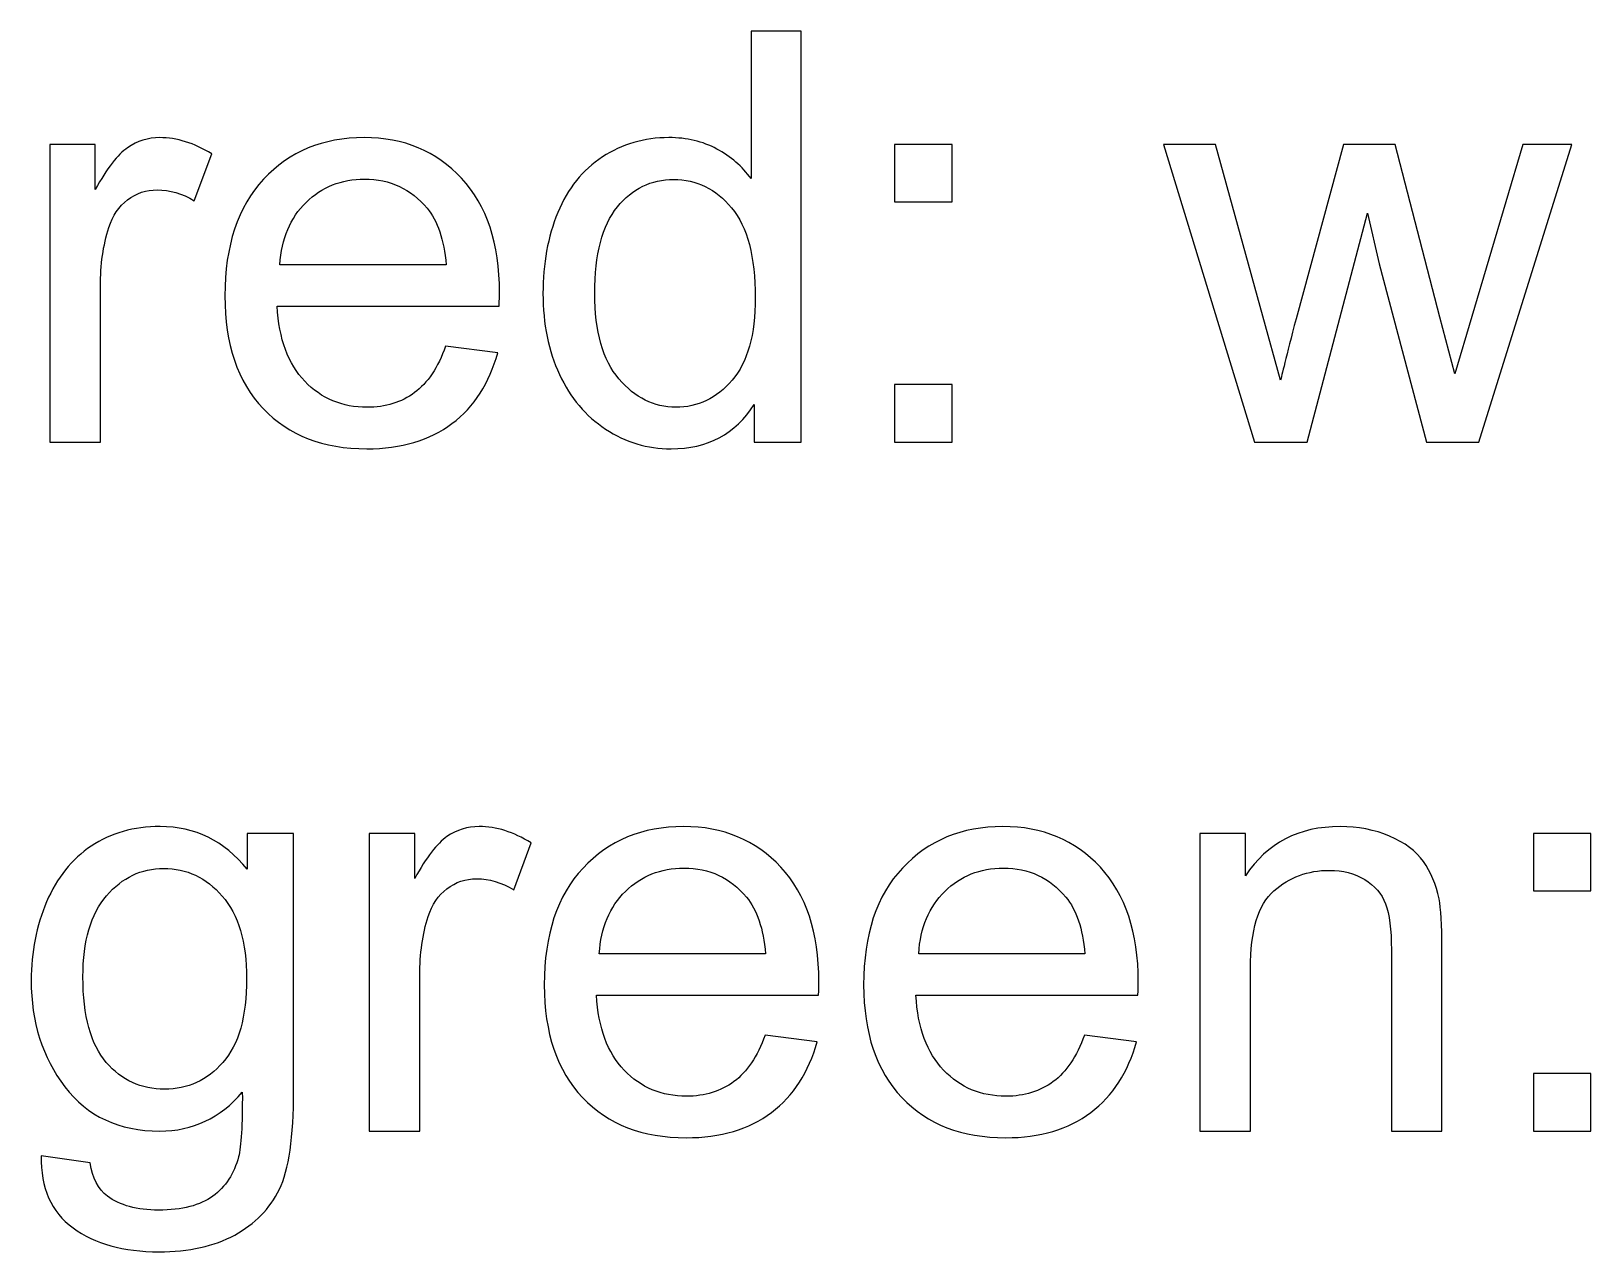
# Model space of a CAD drawing. Header units: centimetres. Extents: x -233 to -82, y 123 to 153.
# Drawn here: x -170.604 to -169.646, y 142.669 to 143.419 of the extents above; entities that cross this region are included whole.
import ezdxf

# ---------------------------------------------------------------- set-up
doc = ezdxf.new("R2010")
doc.units = ezdxf.units.CM
doc.header["$MEASUREMENT"] = 0
doc.layers.add('layer 1', color=7, linetype='Continuous')

msp = doc.modelspace()

# ---------------------------------------------------------------- linework, layer by layer
at = {"layer": 'layer 1'}
for points, knots in [([(-170.1602, 143.16694), (-170.1602, 143.16694), (-170.1602, 143.19004), (-170.1602, 143.19004), (-170.1602, 143.19004), (-170.1718, 143.17194), (-170.1888, 143.16284), (-170.2113, 143.16284), (-170.2113, 143.16284), (-170.2259, 143.16284), (-170.2393, 143.16684), (-170.2515, 143.17494), (-170.2515, 143.17494), (-170.2638, 143.18294), (-170.2732, 143.19414), (-170.2799, 143.20854), (-170.2799, 143.20854), (-170.2866, 143.22294), (-170.29, 143.23954), (-170.29, 143.25824), (-170.29, 143.25824), (-170.29, 143.27654), (-170.287, 143.29304), (-170.2809, 143.30794), (-170.2809, 143.30794), (-170.2748, 143.32284), (-170.2657, 143.33424), (-170.2535, 143.34214), (-170.2535, 143.34214), (-170.2414, 143.35004), (-170.2278, 143.35404), (-170.2127, 143.35404), (-170.2127, 143.35404), (-170.2017, 143.35404), (-170.1919, 143.35174), (-170.1832, 143.34704), (-170.1832, 143.34704), (-170.1746, 143.34234), (-170.1676, 143.33634), (-170.1622, 143.32884), (-170.1622, 143.32884), (-170.1622, 143.32884), (-170.1622, 143.41944), (-170.1622, 143.41944), (-170.1622, 143.41944), (-170.1622, 143.41944), (-170.1314, 143.41944), (-170.1314, 143.41944), (-170.1314, 143.41944), (-170.1314, 143.41944), (-170.1314, 143.16694), (-170.1314, 143.16694), (-170.1314, 143.16694), (-170.1314, 143.16694), (-170.1602, 143.16694), (-170.1602, 143.16694)], [0, 0, 0, 0, 0.066667, 0.066667, 0.066667, 0.066667, 0.133333, 0.133333, 0.133333, 0.133333, 0.2, 0.2, 0.2, 0.2, 0.266667, 0.266667, 0.266667, 0.266667, 0.333333, 0.333333, 0.333333, 0.333333, 0.4, 0.4, 0.4, 0.4, 0.466667, 0.466667, 0.466667, 0.466667, 0.533333, 0.533333, 0.533333, 0.533333, 0.6, 0.6, 0.6, 0.6, 0.666667, 0.666667, 0.666667, 0.666667, 0.733333, 0.733333, 0.733333, 0.733333, 0.8, 0.8, 0.8, 0.8, 0.866667, 0.866667, 0.866667, 0.866667, 1, 1, 1, 1]), ([(-170.5929, 143.16694), (-170.5929, 143.16694), (-170.5929, 143.34984), (-170.5929, 143.34984), (-170.5929, 143.34984), (-170.5929, 143.34984), (-170.565, 143.34984), (-170.565, 143.34984), (-170.565, 143.34984), (-170.565, 143.34984), (-170.565, 143.32214), (-170.565, 143.32214), (-170.565, 143.32214), (-170.5579, 143.33514), (-170.5513, 143.34374), (-170.5452, 143.34784), (-170.5452, 143.34784), (-170.5392, 143.35194), (-170.5326, 143.35404), (-170.5254, 143.35404), (-170.5254, 143.35404), (-170.5149, 143.35404), (-170.5043, 143.35074), (-170.4935, 143.34404), (-170.4935, 143.34404), (-170.4935, 143.34404), (-170.5042, 143.31524), (-170.5042, 143.31524), (-170.5042, 143.31524), (-170.5117, 143.31974), (-170.5193, 143.32194), (-170.5269, 143.32194), (-170.5269, 143.32194), (-170.5337, 143.32194), (-170.5398, 143.31994), (-170.5452, 143.31584), (-170.5452, 143.31584), (-170.5506, 143.31174), (-170.5544, 143.30614), (-170.5567, 143.29884), (-170.5567, 143.29884), (-170.5602, 143.28784), (-170.5619, 143.27584), (-170.5619, 143.26274), (-170.5619, 143.26274), (-170.5619, 143.26274), (-170.5619, 143.16694), (-170.5619, 143.16694), (-170.5619, 143.16694), (-170.5619, 143.16694), (-170.5929, 143.16694), (-170.5929, 143.16694)], [0, 0, 0, 0, 0.071429, 0.071429, 0.071429, 0.071429, 0.142857, 0.142857, 0.142857, 0.142857, 0.214286, 0.214286, 0.214286, 0.214286, 0.285714, 0.285714, 0.285714, 0.285714, 0.357143, 0.357143, 0.357143, 0.357143, 0.428571, 0.428571, 0.428571, 0.428571, 0.5, 0.5, 0.5, 0.5, 0.571429, 0.571429, 0.571429, 0.571429, 0.642857, 0.642857, 0.642857, 0.642857, 0.714286, 0.714286, 0.714286, 0.714286, 0.785714, 0.785714, 0.785714, 0.785714, 0.857143, 0.857143, 0.857143, 0.857143, 1, 1, 1, 1]), ([(-170.3498, 143.22584), (-170.3498, 143.22584), (-170.3178, 143.22184), (-170.3178, 143.22184), (-170.3178, 143.22184), (-170.3229, 143.20314), (-170.3322, 143.18864), (-170.3459, 143.17834), (-170.3459, 143.17834), (-170.3596, 143.16804), (-170.377, 143.16284), (-170.3982, 143.16284), (-170.3982, 143.16284), (-170.425, 143.16284), (-170.4462, 143.17104), (-170.4619, 143.18754), (-170.4619, 143.18754), (-170.4776, 143.20404), (-170.4854, 143.22714), (-170.4854, 143.25684), (-170.4854, 143.25684), (-170.4854, 143.28764), (-170.4775, 143.31154), (-170.4616, 143.32854), (-170.4616, 143.32854), (-170.4457, 143.34554), (-170.4252, 143.35404), (-170.3999, 143.35404), (-170.3999, 143.35404), (-170.3755, 143.35404), (-170.3555, 143.34574), (-170.34, 143.32904), (-170.34, 143.32904), (-170.3245, 143.31234), (-170.3167, 143.28894), (-170.3167, 143.25874), (-170.3167, 143.25874), (-170.3167, 143.25694), (-170.3168, 143.25414), (-170.3169, 143.25044), (-170.3169, 143.25044), (-170.3169, 143.25044), (-170.4533, 143.25044), (-170.4533, 143.25044), (-170.4533, 143.25044), (-170.4522, 143.23034), (-170.4465, 143.21504), (-170.4363, 143.20434), (-170.4363, 143.20434), (-170.4261, 143.19364), (-170.4133, 143.18834), (-170.398, 143.18834), (-170.398, 143.18834), (-170.3867, 143.18834), (-170.377, 143.19134), (-170.3689, 143.19734), (-170.3689, 143.19734), (-170.3609, 143.20324), (-170.3545, 143.21274), (-170.3498, 143.22584)], [0, 0, 0, 0, 0.0625, 0.0625, 0.0625, 0.0625, 0.125, 0.125, 0.125, 0.125, 0.1875, 0.1875, 0.1875, 0.1875, 0.25, 0.25, 0.25, 0.25, 0.3125, 0.3125, 0.3125, 0.3125, 0.375, 0.375, 0.375, 0.375, 0.4375, 0.4375, 0.4375, 0.4375, 0.5, 0.5, 0.5, 0.5, 0.5625, 0.5625, 0.5625, 0.5625, 0.625, 0.625, 0.625, 0.625, 0.6875, 0.6875, 0.6875, 0.6875, 0.75, 0.75, 0.75, 0.75, 0.8125, 0.8125, 0.8125, 0.8125, 0.875, 0.875, 0.875, 0.875, 1, 1, 1, 1]), ([(-170.074, 143.31454), (-170.074, 143.31454), (-170.074, 143.34984), (-170.074, 143.34984), (-170.074, 143.34984), (-170.074, 143.34984), (-170.0387, 143.34984), (-170.0387, 143.34984), (-170.0387, 143.34984), (-170.0387, 143.34984), (-170.0387, 143.31454), (-170.0387, 143.31454), (-170.0387, 143.31454), (-170.0387, 143.31454), (-170.074, 143.31454), (-170.074, 143.31454)], [0, 0, 0, 0, 0.2, 0.2, 0.2, 0.2, 0.4, 0.4, 0.4, 0.4, 0.6, 0.6, 0.6, 0.6, 1, 1, 1, 1]), ([(-169.8529, 143.16694), (-169.8529, 143.16694), (-169.9089, 143.34984), (-169.9089, 143.34984), (-169.9089, 143.34984), (-169.9089, 143.34984), (-169.8768, 143.34984), (-169.8768, 143.34984), (-169.8768, 143.34984), (-169.8768, 143.34984), (-169.8477, 143.24424), (-169.8477, 143.24424), (-169.8477, 143.24424), (-169.8477, 143.24424), (-169.8369, 143.20504), (-169.8369, 143.20504), (-169.8369, 143.20504), (-169.8364, 143.20694), (-169.8333, 143.21954), (-169.8274, 143.24274), (-169.8274, 143.24274), (-169.8274, 143.24274), (-169.7983, 143.34984), (-169.7983, 143.34984), (-169.7983, 143.34984), (-169.7983, 143.34984), (-169.7664, 143.34984), (-169.7664, 143.34984), (-169.7664, 143.34984), (-169.7664, 143.34984), (-169.739, 143.24374), (-169.739, 143.24374), (-169.739, 143.24374), (-169.739, 143.24374), (-169.7299, 143.20884), (-169.7299, 143.20884), (-169.7299, 143.20884), (-169.7299, 143.20884), (-169.7194, 143.24414), (-169.7194, 143.24414), (-169.7194, 143.24414), (-169.7194, 143.24414), (-169.688, 143.34984), (-169.688, 143.34984), (-169.688, 143.34984), (-169.688, 143.34984), (-169.6579, 143.34984), (-169.6579, 143.34984), (-169.6579, 143.34984), (-169.6579, 143.34984), (-169.7151, 143.16694), (-169.7151, 143.16694), (-169.7151, 143.16694), (-169.7151, 143.16694), (-169.7473, 143.16694), (-169.7473, 143.16694), (-169.7473, 143.16694), (-169.7473, 143.16694), (-169.7764, 143.27654), (-169.7764, 143.27654), (-169.7764, 143.27654), (-169.7764, 143.27654), (-169.7835, 143.30764), (-169.7835, 143.30764), (-169.7835, 143.30764), (-169.7835, 143.30764), (-169.8205, 143.16694), (-169.8205, 143.16694), (-169.8205, 143.16694), (-169.8205, 143.16694), (-169.8529, 143.16694), (-169.8529, 143.16694)], [0, 0, 0, 0, 0.052632, 0.052632, 0.052632, 0.052632, 0.105263, 0.105263, 0.105263, 0.105263, 0.157895, 0.157895, 0.157895, 0.157895, 0.210526, 0.210526, 0.210526, 0.210526, 0.263158, 0.263158, 0.263158, 0.263158, 0.315789, 0.315789, 0.315789, 0.315789, 0.368421, 0.368421, 0.368421, 0.368421, 0.421053, 0.421053, 0.421053, 0.421053, 0.473684, 0.473684, 0.473684, 0.473684, 0.526316, 0.526316, 0.526316, 0.526316, 0.578947, 0.578947, 0.578947, 0.578947, 0.631579, 0.631579, 0.631579, 0.631579, 0.684211, 0.684211, 0.684211, 0.684211, 0.736842, 0.736842, 0.736842, 0.736842, 0.789474, 0.789474, 0.789474, 0.789474, 0.842105, 0.842105, 0.842105, 0.842105, 0.894737, 0.894737, 0.894737, 0.894737, 1, 1, 1, 1]), ([(-170.4516, 143.27594), (-170.4516, 143.27594), (-170.3495, 143.27594), (-170.3495, 143.27594), (-170.3495, 143.27594), (-170.3508, 143.29134), (-170.3547, 143.30294), (-170.3612, 143.31064), (-170.3612, 143.31064), (-170.3711, 143.32254), (-170.3839, 143.32854), (-170.3996, 143.32854), (-170.3996, 143.32854), (-170.4139, 143.32854), (-170.4258, 143.32374), (-170.4355, 143.31424), (-170.4355, 143.31424), (-170.4452, 143.30474), (-170.4506, 143.29194), (-170.4516, 143.27594)], [0, 0, 0, 0, 0.166667, 0.166667, 0.166667, 0.166667, 0.333333, 0.333333, 0.333333, 0.333333, 0.5, 0.5, 0.5, 0.5, 0.666667, 0.666667, 0.666667, 0.666667, 1, 1, 1, 1]), ([(-170.2582, 143.25824), (-170.2582, 143.23484), (-170.2532, 143.21734), (-170.2433, 143.20574), (-170.2433, 143.20574), (-170.2334, 143.19414), (-170.2218, 143.18834), (-170.2084, 143.18834), (-170.2084, 143.18834), (-170.1949, 143.18834), (-170.1833, 143.19384), (-170.1738, 143.20494), (-170.1738, 143.20494), (-170.1643, 143.21604), (-170.1596, 143.23294), (-170.1596, 143.25564), (-170.1596, 143.25564), (-170.1596, 143.28074), (-170.1644, 143.29914), (-170.1741, 143.31084), (-170.1741, 143.31084), (-170.1838, 143.32254), (-170.1957, 143.32834), (-170.2098, 143.32834), (-170.2098, 143.32834), (-170.2235, 143.32834), (-170.235, 143.32274), (-170.2443, 143.31144), (-170.2443, 143.31144), (-170.2536, 143.30014), (-170.2582, 143.28244), (-170.2582, 143.25824)], [0, 0, 0, 0, 0.111111, 0.111111, 0.111111, 0.111111, 0.222222, 0.222222, 0.222222, 0.222222, 0.333333, 0.333333, 0.333333, 0.333333, 0.444444, 0.444444, 0.444444, 0.444444, 0.555556, 0.555556, 0.555556, 0.555556, 0.666667, 0.666667, 0.666667, 0.666667, 0.777778, 0.777778, 0.777778, 0.777778, 1, 1, 1, 1]), ([(-170.074, 143.16694), (-170.074, 143.16694), (-170.074, 143.20224), (-170.074, 143.20224), (-170.074, 143.20224), (-170.074, 143.20224), (-170.0387, 143.20224), (-170.0387, 143.20224), (-170.0387, 143.20224), (-170.0387, 143.20224), (-170.0387, 143.16694), (-170.0387, 143.16694), (-170.0387, 143.16694), (-170.0387, 143.16694), (-170.074, 143.16694), (-170.074, 143.16694)], [0, 0, 0, 0, 0.2, 0.2, 0.2, 0.2, 0.4, 0.4, 0.4, 0.4, 0.6, 0.6, 0.6, 0.6, 1, 1, 1, 1]), ([(-170.5982, 142.72841), (-170.5982, 142.72841), (-170.5681, 142.72401), (-170.5681, 142.72401), (-170.5681, 142.72401), (-170.5668, 142.71471), (-170.5633, 142.70791), (-170.5576, 142.70361), (-170.5576, 142.70361), (-170.5499, 142.69791), (-170.5394, 142.69501), (-170.5261, 142.69501), (-170.5261, 142.69501), (-170.5117, 142.69501), (-170.5006, 142.69791), (-170.4928, 142.70361), (-170.4928, 142.70361), (-170.485, 142.70931), (-170.4797, 142.71741), (-170.477, 142.72781), (-170.477, 142.72781), (-170.4754, 142.73411), (-170.4746, 142.74731), (-170.4747, 142.76751), (-170.4747, 142.76751), (-170.4882, 142.75161), (-170.5051, 142.74361), (-170.5254, 142.74361), (-170.5254, 142.74361), (-170.5505, 142.74361), (-170.57, 142.75271), (-170.5837, 142.77081), (-170.5837, 142.77081), (-170.5975, 142.78891), (-170.6044, 142.81071), (-170.6044, 142.83611), (-170.6044, 142.83611), (-170.6044, 142.85361), (-170.6012, 142.86971), (-170.5949, 142.88451), (-170.5949, 142.88451), (-170.5886, 142.89921), (-170.5795, 142.91061), (-170.5675, 142.91871), (-170.5675, 142.91871), (-170.5555, 142.92671), (-170.5414, 142.93071), (-170.5252, 142.93071), (-170.5252, 142.93071), (-170.5036, 142.93071), (-170.4858, 142.92201), (-170.4718, 142.90451), (-170.4718, 142.90451), (-170.4718, 142.90451), (-170.4718, 142.92651), (-170.4718, 142.92651), (-170.4718, 142.92651), (-170.4718, 142.92651), (-170.4432, 142.92651), (-170.4432, 142.92651), (-170.4432, 142.92651), (-170.4432, 142.92651), (-170.4432, 142.76841), (-170.4432, 142.76841), (-170.4432, 142.76841), (-170.4432, 142.73991), (-170.4461, 142.71971), (-170.4519, 142.70781), (-170.4519, 142.70781), (-170.4577, 142.69591), (-170.4669, 142.68661), (-170.4794, 142.67971), (-170.4794, 142.67971), (-170.492, 142.67281), (-170.5075, 142.66941), (-170.5259, 142.66941), (-170.5259, 142.66941), (-170.5477, 142.66941), (-170.5653, 142.67431), (-170.5787, 142.68411), (-170.5787, 142.68411), (-170.5922, 142.69391), (-170.5987, 142.70871), (-170.5982, 142.72841)], [0, 0, 0, 0, 0.045455, 0.045455, 0.045455, 0.045455, 0.090909, 0.090909, 0.090909, 0.090909, 0.136364, 0.136364, 0.136364, 0.136364, 0.181818, 0.181818, 0.181818, 0.181818, 0.227273, 0.227273, 0.227273, 0.227273, 0.272727, 0.272727, 0.272727, 0.272727, 0.318182, 0.318182, 0.318182, 0.318182, 0.363636, 0.363636, 0.363636, 0.363636, 0.409091, 0.409091, 0.409091, 0.409091, 0.454545, 0.454545, 0.454545, 0.454545, 0.5, 0.5, 0.5, 0.5, 0.545455, 0.545455, 0.545455, 0.545455, 0.590909, 0.590909, 0.590909, 0.590909, 0.636364, 0.636364, 0.636364, 0.636364, 0.681818, 0.681818, 0.681818, 0.681818, 0.727273, 0.727273, 0.727273, 0.727273, 0.772727, 0.772727, 0.772727, 0.772727, 0.818182, 0.818182, 0.818182, 0.818182, 0.863636, 0.863636, 0.863636, 0.863636, 0.909091, 0.909091, 0.909091, 0.909091, 1, 1, 1, 1]), ([(-170.3967, 142.74361), (-170.3967, 142.74361), (-170.3967, 142.92651), (-170.3967, 142.92651), (-170.3967, 142.92651), (-170.3967, 142.92651), (-170.3688, 142.92651), (-170.3688, 142.92651), (-170.3688, 142.92651), (-170.3688, 142.92651), (-170.3688, 142.89881), (-170.3688, 142.89881), (-170.3688, 142.89881), (-170.3617, 142.91181), (-170.3551, 142.92041), (-170.349, 142.92451), (-170.349, 142.92451), (-170.343, 142.92861), (-170.3364, 142.93071), (-170.3292, 142.93071), (-170.3292, 142.93071), (-170.3187, 142.93071), (-170.3081, 142.92741), (-170.2973, 142.92071), (-170.2973, 142.92071), (-170.2973, 142.92071), (-170.308, 142.89191), (-170.308, 142.89191), (-170.308, 142.89191), (-170.3155, 142.89641), (-170.3231, 142.89861), (-170.3307, 142.89861), (-170.3307, 142.89861), (-170.3375, 142.89861), (-170.3436, 142.89661), (-170.349, 142.89251), (-170.349, 142.89251), (-170.3544, 142.88841), (-170.3582, 142.88281), (-170.3605, 142.87551), (-170.3605, 142.87551), (-170.364, 142.86451), (-170.3657, 142.85251), (-170.3657, 142.83941), (-170.3657, 142.83941), (-170.3657, 142.83941), (-170.3657, 142.74361), (-170.3657, 142.74361), (-170.3657, 142.74361), (-170.3657, 142.74361), (-170.3967, 142.74361), (-170.3967, 142.74361)], [0, 0, 0, 0, 0.071429, 0.071429, 0.071429, 0.071429, 0.142857, 0.142857, 0.142857, 0.142857, 0.214286, 0.214286, 0.214286, 0.214286, 0.285714, 0.285714, 0.285714, 0.285714, 0.357143, 0.357143, 0.357143, 0.357143, 0.428571, 0.428571, 0.428571, 0.428571, 0.5, 0.5, 0.5, 0.5, 0.571429, 0.571429, 0.571429, 0.571429, 0.642857, 0.642857, 0.642857, 0.642857, 0.714286, 0.714286, 0.714286, 0.714286, 0.785714, 0.785714, 0.785714, 0.785714, 0.857143, 0.857143, 0.857143, 0.857143, 1, 1, 1, 1]), ([(-170.1536, 142.80251), (-170.1536, 142.80251), (-170.1216, 142.79851), (-170.1216, 142.79851), (-170.1216, 142.79851), (-170.1267, 142.77981), (-170.136, 142.76531), (-170.1497, 142.75501), (-170.1497, 142.75501), (-170.1634, 142.74471), (-170.1808, 142.73951), (-170.202, 142.73951), (-170.202, 142.73951), (-170.2288, 142.73951), (-170.25, 142.74771), (-170.2657, 142.76421), (-170.2657, 142.76421), (-170.2814, 142.78071), (-170.2892, 142.80381), (-170.2892, 142.83351), (-170.2892, 142.83351), (-170.2892, 142.86431), (-170.2813, 142.88821), (-170.2654, 142.90521), (-170.2654, 142.90521), (-170.2495, 142.92221), (-170.229, 142.93071), (-170.2037, 142.93071), (-170.2037, 142.93071), (-170.1793, 142.93071), (-170.1593, 142.92241), (-170.1438, 142.90571), (-170.1438, 142.90571), (-170.1283, 142.88901), (-170.1205, 142.86561), (-170.1205, 142.83541), (-170.1205, 142.83541), (-170.1205, 142.83361), (-170.1206, 142.83081), (-170.1207, 142.82711), (-170.1207, 142.82711), (-170.1207, 142.82711), (-170.2571, 142.82711), (-170.2571, 142.82711), (-170.2571, 142.82711), (-170.256, 142.80701), (-170.2503, 142.79171), (-170.2401, 142.78101), (-170.2401, 142.78101), (-170.2299, 142.77031), (-170.2171, 142.76501), (-170.2018, 142.76501), (-170.2018, 142.76501), (-170.1905, 142.76501), (-170.1808, 142.76801), (-170.1727, 142.77401), (-170.1727, 142.77401), (-170.1647, 142.77991), (-170.1583, 142.78941), (-170.1536, 142.80251)], [0, 0, 0, 0, 0.0625, 0.0625, 0.0625, 0.0625, 0.125, 0.125, 0.125, 0.125, 0.1875, 0.1875, 0.1875, 0.1875, 0.25, 0.25, 0.25, 0.25, 0.3125, 0.3125, 0.3125, 0.3125, 0.375, 0.375, 0.375, 0.375, 0.4375, 0.4375, 0.4375, 0.4375, 0.5, 0.5, 0.5, 0.5, 0.5625, 0.5625, 0.5625, 0.5625, 0.625, 0.625, 0.625, 0.625, 0.6875, 0.6875, 0.6875, 0.6875, 0.75, 0.75, 0.75, 0.75, 0.8125, 0.8125, 0.8125, 0.8125, 0.875, 0.875, 0.875, 0.875, 1, 1, 1, 1]), ([(-169.9574, 142.80251), (-169.9574, 142.80251), (-169.9254, 142.79851), (-169.9254, 142.79851), (-169.9254, 142.79851), (-169.9305, 142.77981), (-169.9398, 142.76531), (-169.9535, 142.75501), (-169.9535, 142.75501), (-169.9672, 142.74471), (-169.9846, 142.73951), (-170.0058, 142.73951), (-170.0058, 142.73951), (-170.0326, 142.73951), (-170.0538, 142.74771), (-170.0695, 142.76421), (-170.0695, 142.76421), (-170.0852, 142.78071), (-170.093, 142.80381), (-170.093, 142.83351), (-170.093, 142.83351), (-170.093, 142.86431), (-170.0851, 142.88821), (-170.0692, 142.90521), (-170.0692, 142.90521), (-170.0533, 142.92221), (-170.0328, 142.93071), (-170.0075, 142.93071), (-170.0075, 142.93071), (-169.9831, 142.93071), (-169.9631, 142.92241), (-169.9476, 142.90571), (-169.9476, 142.90571), (-169.9321, 142.88901), (-169.9243, 142.86561), (-169.9243, 142.83541), (-169.9243, 142.83541), (-169.9243, 142.83361), (-169.9244, 142.83081), (-169.9245, 142.82711), (-169.9245, 142.82711), (-169.9245, 142.82711), (-170.0609, 142.82711), (-170.0609, 142.82711), (-170.0609, 142.82711), (-170.0598, 142.80701), (-170.0541, 142.79171), (-170.0439, 142.78101), (-170.0439, 142.78101), (-170.0337, 142.77031), (-170.0209, 142.76501), (-170.0056, 142.76501), (-170.0056, 142.76501), (-169.9943, 142.76501), (-169.9846, 142.76801), (-169.9765, 142.77401), (-169.9765, 142.77401), (-169.9685, 142.77991), (-169.9621, 142.78941), (-169.9574, 142.80251)], [0, 0, 0, 0, 0.0625, 0.0625, 0.0625, 0.0625, 0.125, 0.125, 0.125, 0.125, 0.1875, 0.1875, 0.1875, 0.1875, 0.25, 0.25, 0.25, 0.25, 0.3125, 0.3125, 0.3125, 0.3125, 0.375, 0.375, 0.375, 0.375, 0.4375, 0.4375, 0.4375, 0.4375, 0.5, 0.5, 0.5, 0.5, 0.5625, 0.5625, 0.5625, 0.5625, 0.625, 0.625, 0.625, 0.625, 0.6875, 0.6875, 0.6875, 0.6875, 0.75, 0.75, 0.75, 0.75, 0.8125, 0.8125, 0.8125, 0.8125, 0.875, 0.875, 0.875, 0.875, 1, 1, 1, 1]), ([(-169.8864, 142.74361), (-169.8864, 142.74361), (-169.8864, 142.92651), (-169.8864, 142.92651), (-169.8864, 142.92651), (-169.8864, 142.92651), (-169.8585, 142.92651), (-169.8585, 142.92651), (-169.8585, 142.92651), (-169.8585, 142.92651), (-169.8585, 142.90051), (-169.8585, 142.90051), (-169.8585, 142.90051), (-169.8451, 142.92061), (-169.8257, 142.93071), (-169.8003, 142.93071), (-169.8003, 142.93071), (-169.7893, 142.93071), (-169.7792, 142.92871), (-169.7699, 142.92481), (-169.7699, 142.92481), (-169.7606, 142.92081), (-169.7537, 142.91561), (-169.7491, 142.90921), (-169.7491, 142.90921), (-169.7446, 142.90271), (-169.7414, 142.89511), (-169.7395, 142.88621), (-169.7395, 142.88621), (-169.7384, 142.88051), (-169.7378, 142.87041), (-169.7378, 142.85611), (-169.7378, 142.85611), (-169.7378, 142.85611), (-169.7378, 142.74361), (-169.7378, 142.74361), (-169.7378, 142.74361), (-169.7378, 142.74361), (-169.7688, 142.74361), (-169.7688, 142.74361), (-169.7688, 142.74361), (-169.7688, 142.74361), (-169.7688, 142.85491), (-169.7688, 142.85491), (-169.7688, 142.85491), (-169.7688, 142.86751), (-169.77, 142.87691), (-169.7724, 142.88321), (-169.7724, 142.88321), (-169.7748, 142.88951), (-169.7791, 142.89451), (-169.7852, 142.89821), (-169.7852, 142.89821), (-169.7914, 142.90191), (-169.7986, 142.90381), (-169.8069, 142.90381), (-169.8069, 142.90381), (-169.8201, 142.90381), (-169.8315, 142.89961), (-169.841, 142.89121), (-169.841, 142.89121), (-169.8506, 142.88281), (-169.8554, 142.86691), (-169.8554, 142.84351), (-169.8554, 142.84351), (-169.8554, 142.84351), (-169.8554, 142.74361), (-169.8554, 142.74361), (-169.8554, 142.74361), (-169.8554, 142.74361), (-169.8864, 142.74361), (-169.8864, 142.74361)], [0, 0, 0, 0, 0.052632, 0.052632, 0.052632, 0.052632, 0.105263, 0.105263, 0.105263, 0.105263, 0.157895, 0.157895, 0.157895, 0.157895, 0.210526, 0.210526, 0.210526, 0.210526, 0.263158, 0.263158, 0.263158, 0.263158, 0.315789, 0.315789, 0.315789, 0.315789, 0.368421, 0.368421, 0.368421, 0.368421, 0.421053, 0.421053, 0.421053, 0.421053, 0.473684, 0.473684, 0.473684, 0.473684, 0.526316, 0.526316, 0.526316, 0.526316, 0.578947, 0.578947, 0.578947, 0.578947, 0.631579, 0.631579, 0.631579, 0.631579, 0.684211, 0.684211, 0.684211, 0.684211, 0.736842, 0.736842, 0.736842, 0.736842, 0.789474, 0.789474, 0.789474, 0.789474, 0.842105, 0.842105, 0.842105, 0.842105, 0.894737, 0.894737, 0.894737, 0.894737, 1, 1, 1, 1]), ([(-169.6816, 142.89121), (-169.6816, 142.89121), (-169.6816, 142.92651), (-169.6816, 142.92651), (-169.6816, 142.92651), (-169.6816, 142.92651), (-169.6463, 142.92651), (-169.6463, 142.92651), (-169.6463, 142.92651), (-169.6463, 142.92651), (-169.6463, 142.89121), (-169.6463, 142.89121), (-169.6463, 142.89121), (-169.6463, 142.89121), (-169.6816, 142.89121), (-169.6816, 142.89121)], [0, 0, 0, 0, 0.2, 0.2, 0.2, 0.2, 0.4, 0.4, 0.4, 0.4, 0.6, 0.6, 0.6, 0.6, 1, 1, 1, 1]), ([(-170.5726, 142.83831), (-170.5726, 142.81431), (-170.5678, 142.79681), (-170.5583, 142.78581), (-170.5583, 142.78581), (-170.5488, 142.77481), (-170.5368, 142.76931), (-170.5224, 142.76931), (-170.5224, 142.76931), (-170.5082, 142.76931), (-170.4963, 142.77481), (-170.4866, 142.78581), (-170.4866, 142.78581), (-170.4769, 142.79671), (-170.4721, 142.81391), (-170.4721, 142.83731), (-170.4721, 142.83731), (-170.4721, 142.85971), (-170.4771, 142.87661), (-170.487, 142.88801), (-170.487, 142.88801), (-170.4969, 142.89931), (-170.5089, 142.90501), (-170.523, 142.90501), (-170.523, 142.90501), (-170.5367, 142.90501), (-170.5484, 142.89941), (-170.5581, 142.88821), (-170.5581, 142.88821), (-170.5678, 142.87701), (-170.5726, 142.86041), (-170.5726, 142.83831)], [0, 0, 0, 0, 0.111111, 0.111111, 0.111111, 0.111111, 0.222222, 0.222222, 0.222222, 0.222222, 0.333333, 0.333333, 0.333333, 0.333333, 0.444444, 0.444444, 0.444444, 0.444444, 0.555556, 0.555556, 0.555556, 0.555556, 0.666667, 0.666667, 0.666667, 0.666667, 0.777778, 0.777778, 0.777778, 0.777778, 1, 1, 1, 1]), ([(-170.2554, 142.85261), (-170.2554, 142.85261), (-170.1533, 142.85261), (-170.1533, 142.85261), (-170.1533, 142.85261), (-170.1546, 142.86801), (-170.1585, 142.87961), (-170.165, 142.88731), (-170.165, 142.88731), (-170.1749, 142.89921), (-170.1877, 142.90521), (-170.2034, 142.90521), (-170.2034, 142.90521), (-170.2177, 142.90521), (-170.2296, 142.90041), (-170.2393, 142.89091), (-170.2393, 142.89091), (-170.249, 142.88141), (-170.2544, 142.86861), (-170.2554, 142.85261)], [0, 0, 0, 0, 0.166667, 0.166667, 0.166667, 0.166667, 0.333333, 0.333333, 0.333333, 0.333333, 0.5, 0.5, 0.5, 0.5, 0.666667, 0.666667, 0.666667, 0.666667, 1, 1, 1, 1]), ([(-170.0592, 142.85261), (-170.0592, 142.85261), (-169.9571, 142.85261), (-169.9571, 142.85261), (-169.9571, 142.85261), (-169.9584, 142.86801), (-169.9623, 142.87961), (-169.9688, 142.88731), (-169.9688, 142.88731), (-169.9787, 142.89921), (-169.9915, 142.90521), (-170.0072, 142.90521), (-170.0072, 142.90521), (-170.0215, 142.90521), (-170.0334, 142.90041), (-170.0431, 142.89091), (-170.0431, 142.89091), (-170.0528, 142.88141), (-170.0582, 142.86861), (-170.0592, 142.85261)], [0, 0, 0, 0, 0.166667, 0.166667, 0.166667, 0.166667, 0.333333, 0.333333, 0.333333, 0.333333, 0.5, 0.5, 0.5, 0.5, 0.666667, 0.666667, 0.666667, 0.666667, 1, 1, 1, 1]), ([(-169.6816, 142.74361), (-169.6816, 142.74361), (-169.6816, 142.77891), (-169.6816, 142.77891), (-169.6816, 142.77891), (-169.6816, 142.77891), (-169.6463, 142.77891), (-169.6463, 142.77891), (-169.6463, 142.77891), (-169.6463, 142.77891), (-169.6463, 142.74361), (-169.6463, 142.74361), (-169.6463, 142.74361), (-169.6463, 142.74361), (-169.6816, 142.74361), (-169.6816, 142.74361)], [0, 0, 0, 0, 0.2, 0.2, 0.2, 0.2, 0.4, 0.4, 0.4, 0.4, 0.6, 0.6, 0.6, 0.6, 1, 1, 1, 1])]:
    msp.add_open_spline(points, degree=3, knots=knots, dxfattribs=at)

doc.saveas('drawing.dxf')
